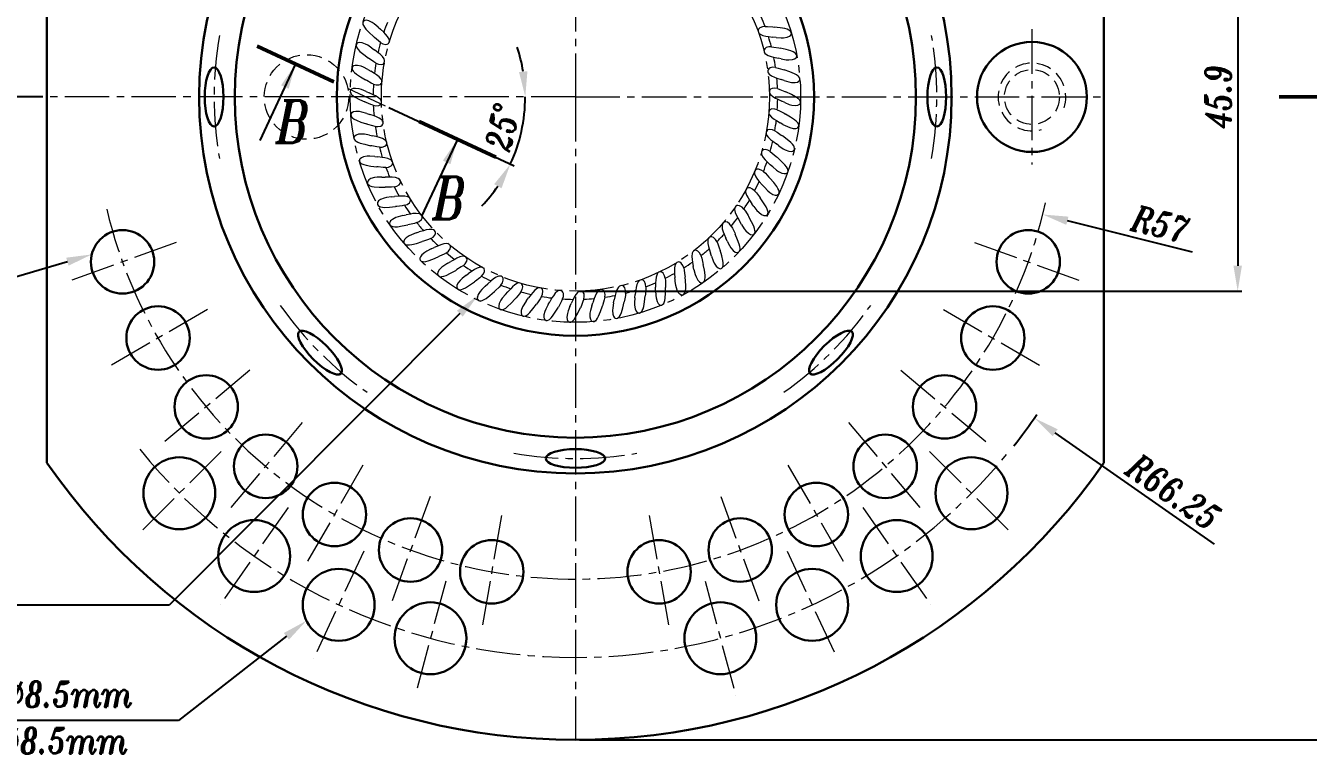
# Model space of a CAD drawing. Extents: x 89 to 486, y -21 to 440.
# Drawn here: x 168.8 to 320.5, y 124.6 to 210.6 of the extents above; entities that cross this region are included whole.
import ezdxf
from ezdxf import colors
from ezdxf.entities.mleader import LeaderData, LeaderLine
from ezdxf.math import Vec2, Vec3

# ---------------------------------------------------------------- set-up
doc = ezdxf.new("R2010")
doc.units = 0
doc.header["$LTSCALE"] = 7
doc.header["$MEASUREMENT"] = 0
doc.linetypes.add('CENTER2', pattern=[1.125, 0.75, -0.125, 0.125, -0.125])
doc.linetypes.add('HIDDEN', pattern=[0.375, 0.25, -0.125])
doc.layers.get('0').update_dxf_attribs({"linetype": 'CONTINUOUS', "lineweight": 15})
for name, color, linetype, lineweight in [('1', 1, 'CENTER2', 15), ('2', 2, 'HIDDEN', 15), ('3', 3, 'CONTINUOUS', 30), ('4', 5, 'CONTINUOUS', 50), ('8', 252, 'CONTINUOUS', 15), ('ENGLISH', 252, 'CONTINUOUS', 18)]:
    doc.layers.add(name, color=color, linetype=linetype, lineweight=lineweight)
doc.styles.add('ITALICT', font='ITALICT.shx', dxfattribs={"width": 0.8, "height": 3})
doc.styles.get("Standard").update_dxf_attribs({"font": 'isocp.shx', "height": 3})
doc.dimstyles.get("Standard").update_dxf_attribs({"dimtxt": 3, "dimasz": 3, "dimexe": 0.5, "dimexo": 0.5, "dimgap": 0.8, "dimtad": 1, "dimdsep": 46, "dimtxsty": 'ITALICT', "dimcen": 0.09, "dimazin": 2, "dimtfac": 1, "dimtmove": 0, "dimatfit": 3, "dimfxl": 1, "dimtolj": 1, "dimtzin": 0, "dimarcsym": 0})

# ---------------------------------------------------------------- blocks, each defined once
blk = doc.blocks.new('*D41')
at = {"color": 0, "lineweight": -2, "transparency": 16777216}
for p, q in [((234.31, 278.2), (340.2, 278.2)), ((339.7, 275.2), (339.7, 129.2)), ((234.31, 126.2), (340.2, 126.2))]:
    blk.add_line(p, q, dxfattribs=at)
at = {"color": 0, "transparency": 16777216}
for points in [[(339.2, 275.2), (340.2, 275.2), (339.7, 278.2)], [(339.2, 129.2), (340.2, 129.2), (339.7, 126.2)]]:
    blk.add_solid(points, dxfattribs=at)
at = {"color": 0, "transparency": 16777216, "insert": (337.4, 202.2), "char_height": 3, "attachment_point": 5, "rotation": 90, "style": 'ITALICT'}
blk.add_mtext('\\A1;152', dxfattribs=at)
blk = doc.blocks.new('*D44')
at = {"color": 0, "lineweight": -2, "transparency": 16777216}
blk.add_line((306.79, 183.85), (292, 187.57), dxfattribs=at)
at = {"color": 0, "transparency": 16777216}
blk.add_solid([(292.12, 188.05), (291.87, 187.08), (289.09, 188.3)], dxfattribs=at)
at = {"color": 0, "transparency": 16777216, "insert": (303.03, 187.17), "char_height": 3, "attachment_point": 5, "rotation": 345.8882, "style": 'ITALICT'}
blk.add_mtext('\\A1;R57', dxfattribs=at)
blk = doc.blocks.new('*D45')
at = {"color": 0, "lineweight": -2, "transparency": 16777216}
blk.add_line((309.38, 149.35), (290.56, 162.51), dxfattribs=at)
blk.add_arc((233.81, 202.2), 66.25, 321.4891, 325.4645, dxfattribs=at)
at = {"color": 0, "transparency": 16777216}
blk.add_solid([(290.84, 162.92), (290.27, 162.1), (288.1, 164.23)], dxfattribs=at)
at = {"color": 0, "transparency": 16777216, "insert": (304.56, 155.52), "char_height": 3, "attachment_point": 5, "rotation": 325.032, "style": 'ITALICT'}
blk.add_mtext('\\A1;R66.25', dxfattribs=at)
blk = doc.blocks.new('*D47')
at = {"color": 0, "lineweight": -2, "transparency": 16777216}
for p, q in [((173.43, 224.17), (156.95, 230.17)), ((170.81, 202.2), (152.02, 202.2))]:
    blk.add_line(p, q, dxfattribs=at)
blk.add_arc((233.81, 202.2), 81.29, 162.1147, 177.8853, dxfattribs=at)
at = {"color": 0, "transparency": 16777216}
for points in [[(155.98, 227.32), (156.92, 227), (157.42, 230)], [(153.08, 205.19), (152.08, 205.21), (152.52, 202.2)]]:
    blk.add_solid(points, dxfattribs=at)
at = {"color": 0, "transparency": 16777216, "insert": (151.49, 216.71), "char_height": 3, "attachment_point": 5, "rotation": 80, "style": 'ITALICT'}
blk.add_mtext('\\A1;20°', dxfattribs=at)
blk = doc.blocks.new('*D48')
at = {"color": 0, "lineweight": -2, "transparency": 16777216}
for p, q in [((181.66, 254.35), (170.05, 265.95)), ((170.81, 202.2), (143.65, 202.2))]:
    blk.add_line(p, q, dxfattribs=at)
blk.add_arc((233.81, 202.2), 89.66, 136.9171, 178.0829, dxfattribs=at)
at = {"color": 0, "transparency": 16777216}
for points in [[(167.96, 263.79), (168.68, 263.09), (170.41, 265.6)], [(144.7, 205.19), (143.7, 205.21), (144.15, 202.2)]]:
    blk.add_solid(points, dxfattribs=at)
at = {"color": 0, "transparency": 16777216, "insert": (148.85, 237.39), "char_height": 3, "attachment_point": 5, "rotation": 67.5, "style": 'ITALICT'}
blk.add_mtext('\\A1;45°', dxfattribs=at)
blk = doc.blocks.new('*U56')
at = {"layer": '1'}
blk.add_arc((42.74, 0), 42.74, 170.2086, 189.7914, dxfattribs=at)
at = {"layer": '3'}
blk.add_ellipse((0, 0), major_axis=(0, 3.5), ratio=0.316357, dxfattribs=at)
blk = doc.blocks.new('*U57')
at = {"color": 0, "linetype": 'ByBlock', "lineweight": -2}
for p, rotation in [((233.81, 244.94), 270.0000000000001), ((203.59, 232.42), 315.0000000000001), ((264.03, 232.42), 225.0000000000001), ((276.55, 202.2), 180), ((203.59, 171.98), 45.00000000000003), ((264.03, 171.98), 135.0000000000001), ((233.81, 159.46), 90.00000000000001)]:
    blk.add_blockref('*U56', p, dxfattribs=dict(at, rotation=rotation))
blk.add_blockref('*U56', (191.07, 202.2), dxfattribs=at)
blk = doc.blocks.new('*D70')
at = {"color": 0, "linetype": 'ByBlock', "lineweight": -2, "transparency": 16777216}
for p, q in [((234.31, 225.15), (312.64, 225.15)), ((312.14, 222.15), (312.14, 182.25)), ((234.31, 179.25), (312.64, 179.25))]:
    blk.add_line(p, q, dxfattribs=at)
at = {"color": 0, "transparency": 16777216}
for points in [[(311.64, 222.15), (312.64, 222.15), (312.14, 225.15)], [(311.64, 182.25), (312.64, 182.25), (312.14, 179.25)]]:
    blk.add_solid(points, dxfattribs=at)
at = {"color": 0, "transparency": 16777216, "insert": (309.84, 202.2), "char_height": 3, "attachment_point": 5, "rotation": 90, "style": 'ITALICT'}
blk.add_mtext('\\A1;45.9', dxfattribs=at)
blk = doc.blocks.new('*D73')
at = {"color": 0, "linetype": 'ByBlock', "lineweight": -2, "transparency": 16777216}
blk.add_line((211.74, 200.96), (226.57, 194.04), dxfattribs=at)
for start, end in [(9.156, 18.3119), (335, 360), (316.6881, 325.844)]:
    blk.add_arc((209.08, 202.2), 18.79, start, end, dxfattribs=at)
at = {"color": 0, "transparency": 16777216}
for points in [[(228.13, 205.23), (227.14, 205.15), (227.88, 202.2)], [(224.2, 191.89), (225.07, 191.4), (226.11, 194.25)]]:
    blk.add_solid(points, dxfattribs=at)
at = {"color": 0, "transparency": 16777216, "insert": (225.18, 198.63), "char_height": 3, "attachment_point": 5, "rotation": 77.5, "style": 'ITALICT'}
blk.add_mtext('\\A1;25°', dxfattribs=at)

msp = doc.modelspace()

# ---------------------------------------------------------------- linework, layer by layer
at = {"layer": '1'}
for p, q in [((233.807, 278.197), (233.807, 202.197)), ((287.807, 210.197), (287.807, 194.197)), ((233.807, 202.197), (171.307, 202.197)), ((206.927, 203.202), (211.291, 201.167)), ((233.807, 202.197), (296.307, 202.197)), ((233.807, 202.197), (233.807, 126.197)), ((186.588, 185.011), (173.902, 180.394)), ((281.027, 185.011), (293.713, 180.394)), ((190.29, 177.072), (178.598, 170.322)), ((277.325, 177.072), (289.017, 170.322)), ((195.314, 169.897), (184.972, 161.22)), ((272.301, 169.897), (282.643, 161.22)), ((201.507, 163.704), (192.83, 153.362)), ((266.108, 163.704), (274.785, 153.362)), ((191.911, 160.301), (182.012, 150.402)), ((275.704, 160.301), (285.603, 150.402)), ((208.682, 158.68), (201.932, 146.988)), ((258.932, 158.68), (265.682, 146.988)), ((216.621, 154.978), (212.004, 142.292)), ((250.994, 154.978), (255.611, 142.292)), ((199.823, 153.663), (191.793, 142.194)), ((267.792, 153.663), (275.822, 142.194)), ((225.082, 152.711), (222.737, 139.416)), ((242.533, 152.711), (244.878, 139.416)), ((208.767, 148.499), (202.851, 135.81)), ((258.848, 148.499), (264.636, 136.086)), ((218.472, 144.966), (214.849, 131.443)), ((249.142, 144.966), (252.766, 131.443))]:
    msp.add_line(p, q, dxfattribs=at)
for radius in [26.641, 22.951]:
    msp.add_circle((233.807, 202.197), radius, dxfattribs=at)
for radius, start, end in [(57, 193.46273, 347.32974), (66.25, 218.94329, 321.05671)]:
    msp.add_arc((233.807, 202.197), radius, start, end, dxfattribs=at)
at = {"layer": '2'}
for centre, radius in [((202.007, 202.197), 5), ((287.807, 202.197), 3.25)]:
    msp.add_circle(centre, radius, dxfattribs=at)
msp.add_arc((287.807, 202.197), 4, 341.36169, 286.1966, dxfattribs=at)
at = {"layer": '3'}
for p, q in [((171.307, 245.438), (171.307, 158.957)), ((296.307, 245.438), (296.307, 158.957))]:
    msp.add_line(p, q, dxfattribs=at)
for centre, radius in [((233.807, 202.197), 44.5), ((233.807, 202.197), 40.28), ((233.807, 202.197), 28.225), ((287.807, 202.197), 6.5), ((180.245, 182.702), 3.75), ((287.37, 182.702), 3.75), ((184.444, 173.697), 3.75), ((283.171, 173.697), 3.75), ((190.143, 165.558), 3.75), ((277.472, 165.558), 3.75), ((197.169, 158.533), 3.75), ((270.446, 158.533), 3.75), ((186.962, 155.351), 4.25), ((280.653, 155.351), 4.25), ((205.307, 152.834), 3.75), ((262.307, 152.834), 3.75), ((195.808, 147.928), 4.25), ((214.312, 148.635), 3.75), ((253.303, 148.635), 3.75), ((271.807, 147.928), 4.25), ((223.91, 146.063), 3.75), ((243.705, 146.063), 3.75), ((205.809, 142.154), 4.25), ((261.806, 142.154), 4.25), ((216.661, 138.205), 4.25), ((250.954, 138.205), 4.25)]:
    msp.add_circle(centre, radius, dxfattribs=at)
msp.add_arc((233.807, 202.197), 76, 214.67741, 325.32259, dxfattribs=at)
at = {"layer": '4'}
for p, q in [((196.184, 208.212), (205.247, 203.986)), ((317.041, 202.197), (327.041, 202.197)), ((215.315, 199.291), (224.378, 195.064))]:
    msp.add_line(p, q, dxfattribs=at)
at = {"layer": '8', "ltscale": 0.009681}
for p, q in [((210.468, 210.467), (210.754, 210.206)), ((257.55, 209.226), (257.165, 209.269)), ((258.155, 206.705), (257.776, 206.789)), ((209.259, 205.434), (209.593, 205.238)), ((209.055, 202.85), (209.408, 202.69)), ((258.56, 201.545), (258.207, 201.705)), ((258.356, 198.961), (258.022, 199.157)), ((209.46, 197.689), (209.839, 197.606)), ((210.065, 195.169), (210.45, 195.126)), ((257.147, 193.928), (256.861, 194.189)), ((256.154, 191.534), (255.897, 191.823)), ((212.045, 190.386), (212.43, 190.424)), ((213.399, 188.176), (213.778, 188.254)), ((254.917, 189.256), (254.692, 189.571)), ((214.976, 186.12), (215.345, 186.237)), ((251.765, 185.15), (251.61, 185.505)), ((216.76, 184.239), (217.115, 184.394)), ((249.885, 183.366), (249.768, 183.735)), ((247.829, 181.789), (247.751, 182.168)), ((220.866, 181.087), (221.181, 181.313)), ((223.144, 179.85), (223.433, 180.107)), ((225.538, 178.858), (225.799, 179.144)), ((243.279, 179.32), (243.282, 179.707)), ((230.571, 177.649), (230.767, 177.983)), ((238.315, 177.85), (238.399, 178.228)), ((240.836, 178.455), (240.879, 178.84))]:
    msp.add_line(p, q, dxfattribs=at)
at = {"layer": '8', "ltscale": 0.01314}
for p, q in [((211.138, 209.847), (210.754, 210.206)), ((256.643, 209.333), (257.165, 209.269)), ((210.463, 207.435), (210.043, 207.752)), ((257.264, 206.907), (257.776, 206.789)), ((210.043, 204.966), (209.593, 205.238)), ((257.628, 204.43), (258.125, 204.258)), ((209.884, 202.467), (209.408, 202.69)), ((257.731, 201.927), (258.207, 201.705)), ((209.987, 199.965), (209.49, 200.137)), ((257.572, 199.428), (258.022, 199.157)), ((210.351, 197.487), (209.839, 197.606)), ((257.152, 196.959), (257.572, 196.643)), ((210.971, 195.061), (210.45, 195.126)), ((256.477, 194.548), (256.861, 194.189)), ((211.842, 192.713), (211.317, 192.723)), ((255.553, 192.22), (255.897, 191.823)), ((212.954, 190.469), (212.43, 190.424)), ((254.391, 190.002), (254.692, 189.571)), ((214.294, 188.354), (213.778, 188.254)), ((253.003, 187.917), (253.258, 187.457)), ((215.848, 186.39), (215.345, 186.237)), ((251.405, 185.989), (251.61, 185.505)), ((217.599, 184.599), (217.115, 184.394)), ((249.615, 184.238), (249.768, 183.735)), ((219.527, 183.001), (219.067, 182.747)), ((247.651, 182.684), (247.751, 182.168)), ((221.612, 181.614), (221.181, 181.313)), ((245.535, 181.344), (245.581, 180.82)), ((223.83, 180.452), (223.433, 180.107)), ((226.158, 179.528), (225.799, 179.144)), ((240.944, 179.361), (240.879, 178.84)), ((243.291, 180.232), (243.282, 179.707)), ((228.569, 178.853), (228.253, 178.433)), ((231.038, 178.433), (230.767, 177.983)), ((233.538, 178.274), (233.315, 177.798)), ((236.04, 178.377), (235.868, 177.88)), ((238.517, 178.74), (238.399, 178.228))]:
    msp.add_line(p, q, dxfattribs=at)
at = {"layer": '8', "ltscale": 0.004205}
for p, q in [((257.143, 210.476), (257.311, 210.457)), ((210.062, 209.216), (209.938, 209.33)), ((257.881, 207.991), (258.045, 207.955)), ((209.734, 196.403), (209.57, 196.44)), ((257.553, 195.178), (257.677, 195.065)), ((210.472, 193.919), (210.304, 193.938)), ((211.465, 191.525), (211.297, 191.526)), ((252.645, 186.127), (252.712, 185.973)), ((217.737, 183.36), (217.583, 183.293)), ((226.789, 178.452), (226.675, 178.328)), ((229.309, 177.848), (229.209, 177.713))]:
    msp.add_line(p, q, dxfattribs=at)
at = {"layer": '8', "ltscale": 0.00968}
for p, q in [((209.732, 207.982), (210.043, 207.752)), ((258.492, 204.136), (258.125, 204.258)), ((209.123, 200.259), (209.49, 200.137)), ((257.883, 196.413), (257.572, 196.643)), ((210.93, 192.726), (211.317, 192.723)), ((253.449, 187.12), (253.258, 187.457)), ((218.731, 182.556), (219.067, 182.747)), ((228.023, 178.122), (228.253, 178.433)), ((233.155, 177.445), (233.315, 177.798)), ((235.746, 177.512), (235.868, 177.88))]:
    msp.add_line(p, q, dxfattribs=at)
at = {"layer": '8', "ltscale": 0.004204}
for p, q in [((209.459, 206.696), (209.323, 206.796)), ((258.355, 205.443), (258.514, 205.39)), ((209.122, 204.126), (208.977, 204.211)), ((258.559, 202.86), (258.713, 202.79)), ((209.055, 201.535), (208.902, 201.605)), ((258.493, 200.269), (258.638, 200.183)), ((209.26, 198.951), (209.101, 199.005)), ((258.156, 197.699), (258.292, 197.599)), ((256.689, 192.735), (256.8, 192.609)), ((255.574, 190.395), (255.672, 190.258)), ((212.703, 189.248), (212.535, 189.232)), ((254.222, 188.184), (254.304, 188.038)), ((214.172, 187.113), (214.007, 187.079)), ((215.856, 185.143), (215.696, 185.092)), ((250.862, 184.246), (250.913, 184.086)), ((248.892, 182.562), (248.926, 182.397)), ((219.794, 181.783), (219.648, 181.7)), ((246.757, 181.093), (246.773, 180.925)), ((222.005, 180.43), (221.868, 180.333)), ((224.345, 179.316), (224.219, 179.204)), ((244.48, 179.855), (244.479, 179.686)), ((231.879, 177.512), (231.794, 177.367)), ((237.053, 177.65), (237, 177.491)), ((239.601, 178.124), (239.565, 177.96)), ((242.086, 178.861), (242.067, 178.694)), ((234.47, 177.445), (234.4, 177.292))]:
    msp.add_line(p, q, dxfattribs=at)
at = {"layer": '8', "ltscale": 0.005272}
msp.add_line((245.6, 180.61), (245.581, 180.82), dxfattribs=at)
at = {"layer": '8', "ltscale": 0.004408}
msp.add_line((245.619, 180.435), (245.6, 180.61), dxfattribs=at)
at = {"layer": '8'}
for points in [[(210.468, 210.467), (210.015, 210.843), (209.77, 211.01), (209.375, 211.204), (209.097, 211.263), (208.9, 211.244), (208.808, 211.205), (208.689, 211.075), (208.659, 210.956), (208.683, 210.763), (208.727, 210.651), (208.848, 210.445), (209.026, 210.22), (209.426, 209.81), (209.938, 209.33)], [(210.767, 208.644), (211.04, 208.494), (211.367, 208.418), (211.562, 208.449), (211.681, 208.518), (211.756, 208.604), (211.807, 208.728), (211.817, 208.863), (211.781, 209.037), (211.601, 209.358), (211.357, 209.634), (211.138, 209.847)], [(256.237, 210.524), (255.928, 210.485), (255.618, 210.355), (255.479, 210.215), (255.423, 210.09), (255.413, 209.976), (255.445, 209.846), (255.516, 209.73), (255.648, 209.611), (255.982, 209.457), (256.342, 209.377), (256.643, 209.333)], [(256.237, 210.524), (256.54, 210.524), (257.143, 210.476)], [(257.55, 209.226), (258.138, 209.188), (258.434, 209.196), (258.868, 209.272), (259.127, 209.388), (259.276, 209.519), (259.327, 209.604), (259.347, 209.78), (259.302, 209.893), (259.168, 210.035), (259.067, 210.1), (258.848, 210.196), (258.572, 210.273), (258.007, 210.37), (257.311, 210.457)], [(209.732, 207.982), (209.241, 208.309), (208.981, 208.449), (208.567, 208.6), (208.285, 208.63), (208.09, 208.591), (208.003, 208.543), (207.899, 208.401), (207.881, 208.279), (207.926, 208.09), (207.981, 207.983), (208.122, 207.791), (208.323, 207.586), (208.764, 207.22), (209.323, 206.796)], [(210.767, 208.644), (210.522, 208.822), (210.062, 209.216)], [(256.984, 208.134), (256.673, 208.128), (256.352, 208.03), (256.199, 207.906), (256.13, 207.787), (256.108, 207.675), (256.126, 207.542), (256.185, 207.42), (256.303, 207.287), (256.619, 207.099), (256.969, 206.982), (257.264, 206.907)], [(256.984, 208.134), (257.286, 208.103), (257.881, 207.991)], [(258.155, 206.705), (258.736, 206.606), (259.031, 206.584), (259.47, 206.614), (259.74, 206.702), (259.902, 206.816), (259.961, 206.896), (259.999, 207.068), (259.966, 207.186), (259.848, 207.341), (259.755, 207.417), (259.547, 207.534), (259.28, 207.64), (258.729, 207.795), (258.045, 207.955)], [(210.22, 206.2), (209.957, 206.352), (209.459, 206.696)], [(210.22, 206.2), (210.507, 206.08), (210.84, 206.038), (211.03, 206.089), (211.141, 206.17), (211.207, 206.264), (211.244, 206.392), (211.241, 206.528), (211.187, 206.697), (210.974, 206.998), (210.703, 207.247), (210.463, 207.435)], [(209.259, 205.434), (208.737, 205.708), (208.463, 205.82), (208.036, 205.927), (207.752, 205.927), (207.563, 205.868), (207.482, 205.811), (207.392, 205.658), (207.387, 205.536), (207.452, 205.352), (207.517, 205.251), (207.678, 205.075), (207.899, 204.893), (208.376, 204.575), (208.977, 204.211)], [(209.93, 203.713), (210.228, 203.623), (210.564, 203.616), (210.748, 203.687), (210.85, 203.779), (210.906, 203.879), (210.93, 204.011), (210.912, 204.145), (210.84, 204.308), (210.598, 204.585), (210.301, 204.804), (210.043, 204.966)], [(257.478, 205.679), (257.168, 205.705), (256.838, 205.642), (256.673, 205.534), (256.592, 205.423), (256.558, 205.314), (256.562, 205.18), (256.608, 205.052), (256.712, 204.908), (257.006, 204.688), (257.342, 204.535), (257.628, 204.43)], [(257.478, 205.679), (257.775, 205.616), (258.355, 205.443)], [(258.492, 204.136), (259.06, 203.976), (259.351, 203.923), (259.791, 203.907), (260.069, 203.966), (260.242, 204.063), (260.309, 204.136), (260.365, 204.304), (260.345, 204.425), (260.243, 204.591), (260.158, 204.676), (259.964, 204.815), (259.71, 204.948), (259.177, 205.16), (258.514, 205.39)], [(209.93, 203.713), (209.653, 203.836), (209.122, 204.126)], [(209.055, 202.85), (208.507, 203.068), (208.224, 203.151), (207.788, 203.213), (207.505, 203.183), (207.323, 203.105), (207.248, 203.039), (207.175, 202.878), (207.183, 202.756), (207.266, 202.58), (207.342, 202.487), (207.52, 202.328), (207.76, 202.17), (208.267, 201.903), (208.902, 201.605)], [(209.903, 201.209), (210.209, 201.151), (210.543, 201.179), (210.719, 201.269), (210.811, 201.371), (210.856, 201.476), (210.865, 201.609), (210.833, 201.741), (210.745, 201.896), (210.475, 202.146), (210.158, 202.333), (209.884, 202.467)], [(257.712, 203.186), (257.406, 203.244), (257.072, 203.216), (256.896, 203.126), (256.804, 203.024), (256.759, 202.919), (256.749, 202.785), (256.782, 202.653), (256.87, 202.499), (257.14, 202.249), (257.457, 202.062), (257.731, 201.927)], [(257.712, 203.186), (258.001, 203.092), (258.559, 202.86)], [(258.56, 201.545), (259.108, 201.327), (259.391, 201.244), (259.827, 201.182), (260.11, 201.211), (260.292, 201.29), (260.367, 201.356), (260.44, 201.516), (260.432, 201.639), (260.349, 201.815), (260.273, 201.908), (260.094, 202.066), (259.855, 202.225), (259.348, 202.491), (258.713, 202.79)], [(209.123, 200.259), (208.555, 200.418), (208.264, 200.472), (207.824, 200.487), (207.546, 200.428), (207.373, 200.331), (207.306, 200.258), (207.25, 200.091), (207.27, 199.97), (207.372, 199.804), (207.457, 199.719), (207.651, 199.58), (207.905, 199.447), (208.437, 199.235), (209.101, 199.005)], [(209.903, 201.209), (209.614, 201.303), (209.055, 201.535)], [(257.684, 200.682), (257.386, 200.772), (257.051, 200.778), (256.867, 200.708), (256.765, 200.615), (256.709, 200.516), (256.685, 200.384), (256.703, 200.249), (256.775, 200.087), (257.017, 199.81), (257.314, 199.59), (257.572, 199.428)], [(257.684, 200.682), (257.962, 200.558), (258.493, 200.269)], [(210.137, 198.715), (209.84, 198.779), (209.26, 198.951)], [(210.137, 198.715), (210.447, 198.69), (210.777, 198.753), (210.942, 198.86), (211.023, 198.972), (211.057, 199.081), (211.053, 199.214), (211.007, 199.342), (210.903, 199.487), (210.609, 199.707), (210.273, 199.86), (209.987, 199.965)], [(258.356, 198.961), (258.878, 198.687), (259.152, 198.575), (259.579, 198.468), (259.863, 198.467), (260.052, 198.527), (260.133, 198.584), (260.223, 198.736), (260.228, 198.859), (260.163, 199.042), (260.098, 199.143), (259.937, 199.319), (259.716, 199.502), (259.239, 199.82), (258.638, 200.183)], [(209.46, 197.689), (208.879, 197.789), (208.584, 197.811), (208.145, 197.781), (207.875, 197.693), (207.713, 197.578), (207.654, 197.499), (207.615, 197.326), (207.649, 197.208), (207.767, 197.053), (207.86, 196.978), (208.068, 196.86), (208.335, 196.755), (208.886, 196.599), (209.57, 196.44)], [(210.631, 196.26), (210.942, 196.267), (211.263, 196.364), (211.416, 196.488), (211.485, 196.608), (211.507, 196.72), (211.489, 196.852), (211.43, 196.975), (211.312, 197.107), (210.996, 197.296), (210.646, 197.413), (210.351, 197.487)], [(257.395, 198.194), (257.108, 198.315), (256.775, 198.356), (256.585, 198.305), (256.473, 198.224), (256.408, 198.131), (256.37, 198.003), (256.374, 197.867), (256.428, 197.697), (256.64, 197.397), (256.912, 197.148), (257.152, 196.959)], [(257.395, 198.194), (257.658, 198.042), (258.156, 197.699)], [(257.883, 196.413), (258.374, 196.086), (258.634, 195.945), (259.048, 195.794), (259.33, 195.764), (259.525, 195.803), (259.611, 195.852), (259.716, 195.994), (259.734, 196.115), (259.689, 196.305), (259.634, 196.412), (259.493, 196.604), (259.292, 196.809), (258.851, 197.175), (258.292, 197.599)], [(210.631, 196.26), (210.329, 196.292), (209.734, 196.403)], [(256.848, 195.751), (256.575, 195.9), (256.248, 195.977), (256.053, 195.946), (255.934, 195.877), (255.859, 195.791), (255.808, 195.667), (255.798, 195.532), (255.834, 195.357), (256.014, 195.037), (256.258, 194.76), (256.477, 194.548)], [(256.848, 195.751), (257.093, 195.572), (257.553, 195.178)], [(210.065, 195.169), (209.477, 195.207), (209.181, 195.199), (208.747, 195.122), (208.488, 195.007), (208.339, 194.876), (208.288, 194.791), (208.268, 194.615), (208.313, 194.501), (208.447, 194.36), (208.548, 194.294), (208.767, 194.199), (209.043, 194.122), (209.608, 194.025), (210.304, 193.938)], [(211.378, 193.87), (211.687, 193.909), (211.997, 194.04), (212.136, 194.179), (212.192, 194.305), (212.202, 194.419), (212.17, 194.549), (212.099, 194.664), (211.967, 194.784), (211.633, 194.938), (211.273, 195.018), (210.971, 195.061)], [(257.147, 193.928), (257.6, 193.551), (257.844, 193.384), (258.24, 193.191), (258.518, 193.132), (258.715, 193.15), (258.807, 193.19), (258.926, 193.32), (258.956, 193.439), (258.931, 193.632), (258.888, 193.744), (258.767, 193.95), (258.589, 194.174), (258.189, 194.585), (257.677, 195.065)], [(210.93, 192.726), (210.341, 192.702), (210.047, 192.663), (209.624, 192.542), (209.378, 192.4), (209.244, 192.254), (209.202, 192.164), (209.201, 191.987), (209.258, 191.878), (209.405, 191.752), (209.512, 191.697), (209.74, 191.625), (210.023, 191.577), (210.595, 191.54), (211.297, 191.526)], [(211.378, 193.87), (211.075, 193.87), (210.472, 193.919)], [(212.372, 191.571), (212.675, 191.643), (212.969, 191.805), (213.092, 191.958), (213.135, 192.089), (213.133, 192.203), (213.088, 192.329), (213.005, 192.436), (212.862, 192.542), (212.514, 192.66), (212.147, 192.702), (211.842, 192.713)], [(256.048, 193.378), (255.792, 193.555), (255.475, 193.665), (255.278, 193.655), (255.152, 193.599), (255.068, 193.521), (255.005, 193.403), (254.981, 193.27), (254.998, 193.093), (255.143, 192.755), (255.358, 192.454), (255.553, 192.22)], [(256.048, 193.378), (256.273, 193.174), (256.689, 192.735)], [(212.372, 191.571), (212.07, 191.54), (211.465, 191.525)], [(255.004, 191.101), (254.768, 191.304), (254.464, 191.447), (254.267, 191.457), (254.136, 191.415), (254.045, 191.346), (253.97, 191.236), (253.932, 191.105), (253.931, 190.927), (254.039, 190.576), (254.221, 190.255), (254.391, 190.002)], [(256.154, 191.534), (256.566, 191.112), (256.792, 190.92), (257.165, 190.686), (257.435, 190.598), (257.633, 190.596), (257.728, 190.626), (257.86, 190.743), (257.903, 190.858), (257.898, 191.052), (257.867, 191.169), (257.769, 191.386), (257.615, 191.628), (257.26, 192.078), (256.8, 192.609)], [(212.045, 190.386), (211.462, 190.301), (211.174, 190.231), (210.766, 190.067), (210.536, 189.9), (210.418, 189.741), (210.386, 189.647), (210.403, 189.471), (210.471, 189.369), (210.631, 189.258), (210.743, 189.215), (210.977, 189.167), (211.263, 189.149), (211.836, 189.172), (212.535, 189.232)], [(213.6, 189.389), (213.894, 189.491), (214.169, 189.683), (214.276, 189.849), (214.305, 189.983), (214.291, 190.097), (214.233, 190.217), (214.139, 190.315), (213.986, 190.405), (213.627, 190.486), (213.258, 190.49), (212.954, 190.469)], [(254.917, 189.256), (255.283, 188.793), (255.487, 188.579), (255.834, 188.308), (256.093, 188.192), (256.29, 188.169), (256.388, 188.189), (256.531, 188.291), (256.586, 188.401), (256.602, 188.595), (256.582, 188.714), (256.507, 188.94), (256.379, 189.197), (256.073, 189.682), (255.672, 190.258)], [(255.004, 191.101), (255.207, 190.876), (255.574, 190.395)], [(213.399, 188.176), (212.828, 188.03), (212.549, 187.931), (212.16, 187.725), (211.949, 187.535), (211.848, 187.364), (211.826, 187.267), (211.861, 187.094), (211.939, 187), (212.11, 186.906), (212.226, 186.875), (212.464, 186.852), (212.751, 186.864), (213.317, 186.947), (214.007, 187.079)], [(213.6, 189.389), (213.303, 189.326), (212.703, 189.248)], [(215.049, 187.347), (215.331, 187.479), (215.585, 187.699), (215.674, 187.875), (215.689, 188.012), (215.663, 188.123), (215.593, 188.237), (215.489, 188.324), (215.327, 188.398), (214.962, 188.441), (214.595, 188.406), (214.294, 188.354)], [(253.728, 188.946), (253.515, 189.173), (253.227, 189.347), (253.033, 189.377), (252.898, 189.349), (252.8, 189.29), (252.714, 189.188), (252.662, 189.062), (252.642, 188.886), (252.714, 188.525), (252.861, 188.187), (253.003, 187.917)], [(253.728, 188.946), (253.906, 188.701), (254.222, 188.184)], [(215.049, 187.347), (214.761, 187.253), (214.172, 187.113)], [(252.234, 186.937), (252.045, 187.184), (251.778, 187.387), (251.587, 187.438), (251.45, 187.424), (251.347, 187.376), (251.25, 187.283), (251.186, 187.164), (251.148, 186.99), (251.181, 186.624), (251.292, 186.272), (251.405, 185.989)], [(252.234, 186.937), (252.385, 186.674), (252.645, 186.127)], [(253.449, 187.12), (253.764, 186.622), (253.945, 186.388), (254.261, 186.082), (254.507, 185.94), (254.701, 185.896), (254.8, 185.905), (254.953, 185.992), (255.019, 186.096), (255.055, 186.287), (255.048, 186.407), (254.997, 186.64), (254.897, 186.909), (254.643, 187.423), (254.304, 188.038)], [(214.976, 186.12), (214.423, 185.915), (214.157, 185.787), (213.791, 185.541), (213.601, 185.33), (213.519, 185.15), (213.507, 185.051), (213.56, 184.883), (213.648, 184.797), (213.827, 184.722), (213.946, 184.704), (214.185, 184.705), (214.469, 184.747), (215.024, 184.889), (215.696, 185.092)], [(216.704, 185.467), (216.97, 185.629), (217.2, 185.874), (217.271, 186.058), (217.271, 186.195), (217.234, 186.303), (217.152, 186.409), (217.04, 186.486), (216.871, 186.542), (216.503, 186.547), (216.141, 186.473), (215.848, 186.39)], [(216.704, 185.467), (216.427, 185.344), (215.856, 185.143)], [(250.537, 185.094), (250.376, 185.36), (250.131, 185.59), (249.947, 185.66), (249.809, 185.66), (249.701, 185.623), (249.596, 185.542), (249.519, 185.429), (249.463, 185.261), (249.458, 184.893), (249.532, 184.531), (249.615, 184.238)], [(250.537, 185.094), (250.661, 184.817), (250.862, 184.246)], [(251.765, 185.15), (252.027, 184.621), (252.182, 184.37), (252.465, 184.032), (252.694, 183.865), (252.882, 183.802), (252.982, 183.8), (253.144, 183.871), (253.22, 183.967), (253.275, 184.153), (253.281, 184.273), (253.255, 184.51), (253.183, 184.788), (252.985, 185.326), (252.712, 185.973)], [(216.76, 184.239), (216.232, 183.978), (215.98, 183.823), (215.642, 183.54), (215.475, 183.31), (215.412, 183.123), (215.41, 183.023), (215.481, 182.861), (215.577, 182.785), (215.764, 182.729), (215.884, 182.723), (216.121, 182.75), (216.399, 182.821), (216.936, 183.02), (217.583, 183.293)], [(218.547, 183.771), (218.795, 183.96), (218.997, 184.227), (219.048, 184.417), (219.034, 184.554), (218.986, 184.658), (218.893, 184.755), (218.774, 184.819), (218.6, 184.857), (218.234, 184.824), (217.882, 184.713), (217.599, 184.599)], [(218.547, 183.771), (218.284, 183.619), (217.737, 183.36)], [(248.658, 183.439), (248.525, 183.721), (248.306, 183.975), (248.13, 184.064), (247.993, 184.078), (247.882, 184.053), (247.768, 183.982), (247.68, 183.879), (247.607, 183.717), (247.564, 183.352), (247.599, 182.984), (247.651, 182.684)], [(249.885, 183.366), (250.09, 182.813), (250.218, 182.547), (250.464, 182.181), (250.675, 181.991), (250.855, 181.908), (250.954, 181.897), (251.122, 181.95), (251.208, 182.038), (251.283, 182.217), (251.301, 182.336), (251.299, 182.575), (251.257, 182.858), (251.116, 183.414), (250.913, 184.086)], [(218.731, 182.556), (218.232, 182.241), (217.998, 182.06), (217.692, 181.744), (217.55, 181.498), (217.506, 181.304), (217.515, 181.205), (217.602, 181.052), (217.706, 180.986), (217.897, 180.95), (218.017, 180.957), (218.25, 181.008), (218.519, 181.108), (219.033, 181.362), (219.648, 181.7)], [(220.556, 182.277), (220.783, 182.49), (220.957, 182.778), (220.988, 182.972), (220.959, 183.107), (220.9, 183.205), (220.798, 183.291), (220.673, 183.343), (220.496, 183.362), (220.135, 183.291), (219.797, 183.144), (219.527, 183.001)], [(220.556, 182.277), (220.311, 182.099), (219.794, 181.783)], [(222.711, 181.001), (222.915, 181.237), (223.057, 181.541), (223.067, 181.737), (223.025, 181.868), (222.956, 181.96), (222.846, 182.035), (222.715, 182.073), (222.538, 182.074), (222.186, 181.965), (221.865, 181.784), (221.612, 181.614)], [(246.616, 181.99), (246.513, 182.283), (246.321, 182.559), (246.156, 182.666), (246.022, 182.695), (245.908, 182.681), (245.788, 182.623), (245.69, 182.529), (245.6, 182.376), (245.518, 182.017), (245.515, 181.648), (245.535, 181.344)], [(247.829, 181.789), (247.974, 181.217), (248.074, 180.939), (248.28, 180.55), (248.47, 180.339), (248.641, 180.238), (248.738, 180.216), (248.911, 180.251), (249.005, 180.329), (249.098, 180.5), (249.129, 180.616), (249.153, 180.854), (249.14, 181.14), (249.058, 181.707), (248.926, 182.397)], [(248.658, 183.439), (248.752, 183.15), (248.892, 182.562)], [(220.866, 181.087), (220.404, 180.722), (220.19, 180.518), (219.918, 180.171), (219.802, 179.912), (219.78, 179.715), (219.799, 179.617), (219.902, 179.473), (220.011, 179.419), (220.205, 179.403), (220.324, 179.422), (220.55, 179.498), (220.807, 179.625), (221.292, 179.931), (221.868, 180.333)], [(222.711, 181.001), (222.486, 180.798), (222.005, 180.43)], [(224.988, 179.957), (225.165, 180.213), (225.275, 180.53), (225.265, 180.727), (225.209, 180.853), (225.131, 180.936), (225.013, 181), (224.88, 181.024), (224.703, 181.006), (224.365, 180.861), (224.064, 180.647), (223.83, 180.452)], [(242.135, 179.768), (242.095, 180.077), (241.965, 180.386), (241.826, 180.526), (241.7, 180.582), (241.586, 180.592), (241.456, 180.56), (241.341, 180.489), (241.221, 180.357), (241.067, 180.023), (240.987, 179.663), (240.944, 179.361)], [(244.433, 180.761), (244.362, 181.064), (244.2, 181.359), (244.047, 181.482), (243.916, 181.525), (243.802, 181.523), (243.676, 181.478), (243.569, 181.395), (243.463, 181.252), (243.345, 180.903), (243.303, 180.537), (243.291, 180.232)], [(244.433, 180.761), (244.465, 180.46), (244.48, 179.855)], [(246.58, 178.817), (246.69, 178.923), (246.788, 179.128), (246.823, 179.27), (246.853, 179.559), (246.851, 179.922), (246.773, 180.925)], [(246.616, 181.99), (246.679, 181.693), (246.757, 181.093)], [(223.144, 179.85), (222.722, 179.439), (222.53, 179.213), (222.297, 178.84), (222.209, 178.57), (222.206, 178.372), (222.236, 178.277), (222.353, 178.144), (222.468, 178.102), (222.663, 178.106), (222.779, 178.138), (222.996, 178.236), (223.238, 178.39), (223.688, 178.745), (224.219, 179.204)], [(224.988, 179.957), (224.785, 179.732), (224.345, 179.316)], [(227.361, 179.157), (227.511, 179.43), (227.587, 179.757), (227.556, 179.952), (227.487, 180.071), (227.401, 180.146), (227.277, 180.196), (227.142, 180.207), (226.968, 180.171), (226.647, 179.991), (226.37, 179.747), (226.158, 179.528)], [(227.361, 179.157), (227.182, 178.912), (226.789, 178.452)], [(229.804, 178.61), (229.925, 178.896), (229.967, 179.23), (229.915, 179.42), (229.835, 179.531), (229.741, 179.597), (229.613, 179.634), (229.477, 179.63), (229.307, 179.576), (229.007, 179.364), (228.758, 179.092), (228.569, 178.853)], [(232.292, 178.32), (232.382, 178.618), (232.388, 178.954), (232.318, 179.138), (232.226, 179.24), (232.126, 179.296), (231.994, 179.319), (231.86, 179.301), (231.697, 179.23), (231.42, 178.988), (231.201, 178.691), (231.038, 178.433)], [(234.796, 178.293), (234.854, 178.598), (234.826, 178.933), (234.736, 179.108), (234.634, 179.201), (234.529, 179.245), (234.395, 179.255), (234.264, 179.223), (234.109, 179.135), (233.859, 178.865), (233.672, 178.547), (233.538, 178.274)], [(237.289, 178.527), (237.315, 178.837), (237.252, 179.167), (237.145, 179.332), (237.033, 179.413), (236.924, 179.447), (236.79, 179.442), (236.663, 179.397), (236.518, 179.293), (236.298, 178.998), (236.145, 178.663), (236.04, 178.377)], [(239.744, 179.021), (239.738, 179.332), (239.64, 179.653), (239.516, 179.806), (239.397, 179.875), (239.285, 179.897), (239.153, 179.879), (239.03, 179.82), (238.897, 179.702), (238.709, 179.386), (238.592, 179.036), (238.517, 178.74)], [(239.744, 179.021), (239.713, 178.719), (239.601, 178.124)], [(242.135, 179.768), (242.135, 179.465), (242.086, 178.861)], [(243.279, 179.32), (243.303, 178.73), (243.342, 178.437), (243.463, 178.014), (243.605, 177.768), (243.751, 177.634), (243.841, 177.592), (244.018, 177.59), (244.126, 177.647), (244.253, 177.795), (244.307, 177.902), (244.38, 178.13), (244.427, 178.413), (244.464, 178.984), (244.479, 179.686)], [(246.58, 178.817), (246.394, 178.77), (246.261, 178.809), (246.147, 178.886), (245.971, 179.1), (245.844, 179.357), (245.754, 179.633), (245.691, 179.918), (245.619, 180.435)], [(225.538, 178.858), (225.161, 178.404), (224.995, 178.16), (224.801, 177.765), (224.742, 177.487), (224.76, 177.289), (224.8, 177.198), (224.93, 177.079), (225.049, 177.049), (225.242, 177.073), (225.354, 177.117), (225.56, 177.237), (225.785, 177.416), (226.195, 177.816), (226.675, 178.328)], [(228.023, 178.122), (227.696, 177.631), (227.555, 177.371), (227.404, 176.957), (227.375, 176.675), (227.414, 176.48), (227.462, 176.393), (227.604, 176.288), (227.725, 176.271), (227.915, 176.316), (228.022, 176.37), (228.214, 176.512), (228.419, 176.713), (228.785, 177.154), (229.209, 177.713)], [(229.804, 178.61), (229.653, 178.347), (229.309, 177.848)], [(230.571, 177.649), (230.297, 177.127), (230.185, 176.853), (230.078, 176.426), (230.078, 176.142), (230.137, 175.953), (230.194, 175.871), (230.346, 175.782), (230.469, 175.777), (230.653, 175.841), (230.753, 175.907), (230.929, 176.068), (231.112, 176.289), (231.43, 176.766), (231.794, 177.367)], [(232.292, 178.32), (232.168, 178.043), (231.879, 177.512)], [(234.796, 178.293), (234.702, 178.004), (234.47, 177.445)], [(235.746, 177.512), (235.586, 176.945), (235.533, 176.654), (235.517, 176.214), (235.576, 175.936), (235.674, 175.763), (235.747, 175.695), (235.914, 175.64), (236.035, 175.66), (236.201, 175.761), (236.286, 175.847), (236.425, 176.041), (236.558, 176.295), (236.77, 176.827), (237, 177.491)], [(237.289, 178.527), (237.226, 178.23), (237.053, 177.65)], [(238.315, 177.85), (238.216, 177.269), (238.194, 176.974), (238.224, 176.535), (238.312, 176.265), (238.426, 176.103), (238.506, 176.043), (238.679, 176.005), (238.797, 176.038), (238.951, 176.157), (239.027, 176.25), (239.145, 176.457), (239.25, 176.724), (239.405, 177.276), (239.565, 177.96)], [(240.836, 178.455), (240.798, 177.866), (240.806, 177.571), (240.882, 177.137), (240.998, 176.878), (241.129, 176.729), (241.214, 176.678), (241.39, 176.658), (241.504, 176.703), (241.645, 176.837), (241.71, 176.938), (241.806, 177.156), (241.883, 177.433), (241.98, 177.998), (242.067, 178.694)], [(233.155, 177.445), (232.937, 176.897), (232.854, 176.613), (232.792, 176.177), (232.822, 175.895), (232.9, 175.713), (232.966, 175.638), (233.126, 175.565), (233.249, 175.573), (233.425, 175.656), (233.518, 175.732), (233.676, 175.91), (233.835, 176.149), (234.102, 176.657), (234.4, 177.292)]]:
    msp.add_lwpolyline(points, dxfattribs=at)
for start, end in [(158.36815, 161.35356), (20.36815, 23.35356), (164.36815, 167.35356), (14.36816, 17.35357), (8.36815, 11.35356), (170.36815, 173.35356), (176.36815, 179.35356), (2.36816, 5.35357), (356.36815, 359.35357), (182.36815, 185.35356), (350.36815, 353.35356), (188.36815, 191.35356), (194.36815, 197.35356), (344.36815, 347.35357), (338.36815, 341.35356), (200.36816, 203.35356), (206.36815, 209.35356), (332.36815, 335.35357), (326.36815, 329.35356), (212.36815, 215.35356), (218.36815, 221.35356), (320.36816, 323.35357), (224.36815, 227.35356), (314.36815, 317.35356), (230.36815, 233.35356), (308.36816, 311.35357), (236.36815, 239.35357), (302.36815, 305.35356), (242.36815, 245.35357), (296.36816, 299.35357), (248.36815, 251.35357), (254.36815, 257.35357), (284.36815, 287.35357), (290.36815, 293.35356), (260.36815, 263.35357), (266.36815, 269.35357), (272.36815, 275.35357), (278.36815, 281.35357)]:
    msp.add_arc((233.807, 202.197), 23.925, start, end, dxfattribs=at)

# ---------------------------------------------------------------- block references
msp.add_blockref('*U57', (0, 0))

# ---------------------------------------------------------------- texts
at = {"style": 'ITALICT', "width": 0.8}
for s, height, p in [('B', 5, (198.347, 196.786)), ('B', 5, (216.869, 187.747)), ('16 rupa %%C8.5mm', 3, (150.184, 130.094))]:
    msp.add_text(s, height=height, dxfattribs=at).set_placement(p)
at = {"layer": 'ENGLISH', "style": 'ITALICT', "width": 0.8}
msp.add_text('16 holes %%C8.5mm', height=3, dxfattribs=at).set_placement((149.323, 124.603))

# ---------------------------------------------------------------- dimensions: what is measured, and where the dimension line sits
dim = msp.add_aligned_dim(p1=(233.807, 278.197), p2=(233.807, 126.197), distance=105.896, dimstyle='Standard')
dim.commit()
dim.dimension.update_dxf_attribs({"geometry": '*D41', "text_midpoint": (337.404, 202.197)})
for base, line1, line2, picture, middle in [((156.158, 247.028), ((191.911, 244.093), (182.012, 253.993)), ((171.307, 202.197), (296.307, 202.197)), '*D48', (148.846, 237.39)), ((154.712, 220.943), ((171.307, 202.197), (296.307, 202.197)), ((186.588, 219.384), (173.902, 224.001)), '*D47', (151.491, 216.712))]:
    dim = msp.add_angular_dim_2l(base=base, line1=line1, line2=line2, dimstyle='Standard')
    dim.commit()
    dim.dimension.update_dxf_attribs({"geometry": picture, "text_midpoint": middle})
dim = msp.add_linear_dim(base=(312.142, 179.247), p1=(233.807, 225.148), p2=(233.807, 179.247), angle=90, dimstyle='Standard', override={"dimarcsym": 1})
dim.commit()
dim.dimension.update_dxf_attribs({"geometry": '*D70', "text_midpoint": (309.842, 202.197)})
dim = msp.add_angular_dim_2l(base=(227.086, 196.807), line1=((233.807, 202.197), (171.307, 202.197)), line2=((206.927, 203.202), (211.291, 201.167)), dimstyle='Standard', override={"dimarcsym": 1})
dim.commit()
dim.dimension.update_dxf_attribs({"geometry": '*D73', "text_midpoint": (227.43, 198.13), "dimtype": 162})
for mpoint, picture, middle in [((289.087, 188.3), '*D44', (302.466, 184.937)), ((288.098, 164.228), '*D45', (303.242, 153.636))]:
    dim = msp.add_radius_dim(center=(233.807, 202.197), mpoint=mpoint, dimstyle='Standard', override={"dimcen": 0, "dimtofl": 0})
    dim.commit()
    dim.dimension.update_dxf_attribs({"geometry": picture, "text_midpoint": middle, "dimtype": 164})

# ---------------------------------------------------------------- leaders
for points in [[(200.716, 206.099), (196.489, 197.036)], [(219.847, 197.178), (215.621, 188.114)]]:
    msp.add_leader(points, dimstyle='Standard', override={"dimgap": 0.8, "dimtad": 0})
ml = msp.add_multileader_mtext('Standard')
ml.set_content('', color=256)
ml.set_leader_properties()
ml.build(insert=Vec2(0, 0))
ml.multileader.update_dxf_attribs({"text_right_attachment_type": 6, "dogleg_length": 0.36, "arrow_head_size": 3})
ctx = ml.context
ctx.base_point, ctx.arrow_head_size, ctx.plane_origin = Vec3(119.436, 180.566), 3, Vec3(193.128, 126.574)
ctx.right_attachment, ctx.text_align_type = 6, 2
notes = []
notes.append((ctx, [(0, (1, 1, 0), (159.693, 178.566), (-1, 0), 36.257, [(0, [(176.599, 183.58)], 0, [])])]))
ctx.mtext.insert, ctx.mtext.alignment, ctx.mtext.flow_direction = Vec3(121.436, 182.566), 3, 5
ml = msp.add_multileader_mtext('Standard')
ml.set_content('', color=256)
ml.set_leader_properties()
ml.build(insert=Vec2(0, 0))
ml.multileader.update_dxf_attribs({"text_right_attachment_type": 6, "dogleg_length": 0.36, "arrow_head_size": 3})
ctx = ml.context
ctx.base_point, ctx.arrow_head_size, ctx.plane_origin = Vec3(119.993, 144.112), 3, Vec3(199.908, 90.824)
ctx.right_attachment, ctx.text_align_type = 6, 2
notes.append((ctx, [(0, (1, 1, 0), (185.769, 142.112), (-1, 0), 61.776, [(0, [(222.253, 178.705)], 0, [])])]))
ctx.mtext.insert, ctx.mtext.alignment, ctx.mtext.flow_direction = Vec3(121.993, 146.112), 3, 5
ml = msp.add_multileader_mtext('Standard')
ml.set_content('', color=256)
ml.set_leader_properties()
ml.build(insert=Vec2(0, 0))
ml.multileader.update_dxf_attribs({"text_right_attachment_type": 6, "dogleg_length": 0.36, "arrow_head_size": 3})
ctx = ml.context
ctx.base_point, ctx.arrow_head_size, ctx.plane_origin = Vec3(146.616, 130.494), 3, Vec3(220.308, 76.502)
ctx.right_attachment, ctx.text_align_type = 6, 2
notes.append((ctx, [(0, (1, 1, 0), (186.873, 128.494), (-1, 0), 36.257, [(0, [(201.994, 140.282)], 0, [])])]))
ctx.mtext.insert, ctx.mtext.alignment, ctx.mtext.flow_direction = Vec3(148.616, 132.494), 3, 5
for ctx, leaders in notes:
    for number, flags, end, landing, length, lines in leaders:
        leader = LeaderData()
        leader.index, (leader.has_last_leader_line, leader.has_dogleg_vector, leader.attachment_direction) = number, flags
        leader.last_leader_point, leader.dogleg_vector, leader.dogleg_length = Vec3(end), Vec3(landing), length
        for number, points, colour, breaks in lines:
            line = LeaderLine()
            line.index, line.vertices, line.color, line.breaks = number, Vec3.list(points), colors.encode_raw_color(colour), breaks
            leader.lines.append(line)
        ctx.leaders.append(leader)

doc.saveas('drawing.dxf')
